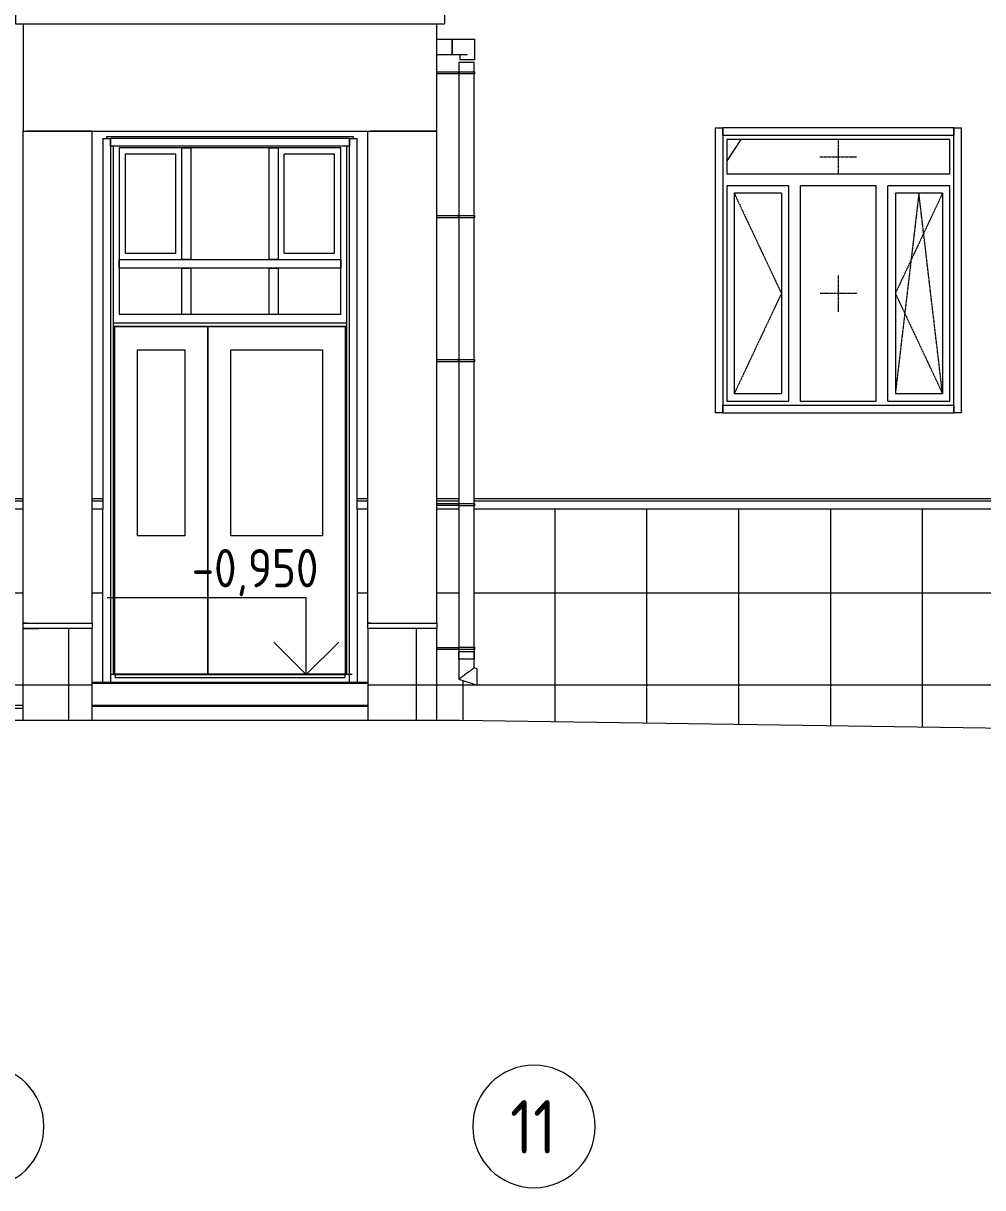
# Model space of a CAD drawing. Header units: millimetres. Extents: x -515342 to 330399, y -224905 to 507333.
# Drawn here: x 309218 to 315484, y -2235 to 5371 of the extents above; entities that cross this region are included whole.
import ezdxf

# ---------------------------------------------------------------- set-up
doc = ezdxf.new("R2010")
doc.units = ezdxf.units.MM
doc.linetypes.add('ASVP_Штриховая_ш2 п1', pattern=[3, 2, -1])
doc.layers.get('0').update_dxf_attribs({"lineweight": 0})
for name, color, linetype, lineweight in [('Аннотация', 7, 'Continuous', 0), ('Витраж', 7, 'Continuous', 0), ('Двери', 7, 'Continuous', 0), ('Лестницы', 7, 'Continuous', 0), ('Линии', 7, 'Continuous', 0), ('Обобщенные модели', 7, 'Continuous', 0), ('Ограждение', 7, 'Continuous', 0), ('Окна', 7, 'Continuous', 0), ('Окна открывание', 7, 'Continuous', 0), ('Оси', 7, 'Continuous', 0), ('Отметки', 7, 'Continuous', 0), ('Перекрытие', 7, 'Continuous', 0), ('Стены внутренние', 7, 'Continuous', 0), ('Стены наружные', 7, 'Continuous', 0), ('Стены штриховка поверхности', 7, 'Continuous', 0)]:
    doc.layers.add(name, color=color, linetype=linetype, lineweight=lineweight)
doc.styles.add('GOST Common', font='', dxfattribs={"width": 0.9, "height": 350})
doc.styles.add('GOST Common_1', font='', dxfattribs={"width": 0.9, "height": 250})
doc.styles.get('GOST Common').set_extended_font_data('GOST Common')
doc.styles.get('GOST Common_1').set_extended_font_data('GOST Common')
pattern_1 = [(0, (86315, -3150), (0, 600), []), (90, (86315, -3150), (-600, 4e-14), [])]
pattern_2 = [(236.31, (995.8, 1244.6), (-1777.9963, -3556.002), [641.067, -5769.603]), (236.31, (1031.34, 1137.9), (-1777.9963, -3556.002), [384.64, -6026.03]), (236.31, (818, 1137.9), (-1777.9963, -3556.002), [384.64, -6026.03])]

# ---------------------------------------------------------------- blocks, each defined once
blk = doc.blocks.new('Окно_ПВХ_3Створки_1Фрамуга-верх - АР_Окно_ОП_1820_h_х1570_3ст2фр-в-V4-О_АР_Эскиз_Фасад 1-12 копия 1')
at = {"layer": 'Окна'}
h = blk.add_hatch(dxfattribs=at)
h.set_pattern_fill('FP_1', color=256, style=0, pattern_type=2)
h.set_pattern_definition(pattern_2)
h.paths.add_polyline_path([(91590.2, 885), (91898.2, 885), (91898.2, 2193), (91590.2, 2193), (91590.2, 901.6)])
at = {"layer": 'Окна открывание'}
h = blk.add_hatch(dxfattribs=at)
h.set_pattern_fill('FP_1', color=256, style=0, pattern_type=2)
h.set_pattern_definition(pattern_2)
h.paths.add_polyline_path([(90489.2, 2318), (91947.2, 2318), (91947.2, 2544), (90489.2, 2544), (90489.2, 2412.7)])
h = blk.add_hatch(dxfattribs=at)
h.set_pattern_fill('FP_1', color=256, style=0, pattern_type=2)
h.set_pattern_definition(pattern_2)
h.paths.add_polyline_path([(91335.3, 836), (91465.2, 836), (91465.2, 2242), (90971.2, 2242), (90971.2, 836), (91307.4, 836)])
at = {"layer": 'Окна'}
for p, q in [((91947.2, 2544), (90489.2, 2544)), ((90489.2, 2544), (90489.2, 2318)), ((91947.2, 2318), (91947.2, 2544)), ((91947.2, 2318), (90489.2, 2318)), ((90895.2, 2242), (90489.2, 2242)), ((90489.2, 2242), (90489.2, 836)), ((90895.2, 836), (90895.2, 2242)), ((91465.2, 2242), (90971.2, 2242)), ((90971.2, 836), (90971.2, 2242)), ((91465.2, 836), (91465.2, 2242)), ((91947.2, 2242), (91541.2, 2242)), ((91541.2, 836), (91541.2, 2242)), ((91947.2, 836), (91947.2, 2242)), ((90538.2, 2193), (90538.2, 885)), ((90846.2, 2193), (90538.2, 2193)), ((90846.2, 2193), (90846.2, 885)), ((91590.2, 2193), (91590.2, 885)), ((91898.2, 2193), (91590.2, 2193)), ((91898.2, 2193), (91898.2, 885)), ((90538.2, 885), (90846.2, 885)), ((91590.2, 885), (91898.2, 885)), ((90489.2, 836), (90895.2, 836)), ((90971.2, 836), (91465.2, 836)), ((91541.2, 836), (91947.2, 836))]:
    blk.add_line(p, q, dxfattribs=at)
at = {"layer": 'Окна открывание', "linetype": 'ASVP_Штриховая_ш2 п1'}
for p, q in [((91218.2, 2318), (91218.2, 2544)), ((91098.2, 2431), (91338.2, 2431)), ((90538.2, 2193), (90846.2, 1539)), ((91744.2, 2193), (91590.2, 885)), ((91898.2, 2193), (91590.2, 1539)), ((91898.2, 885), (91744.2, 2193)), ((91218.2, 1419), (91218.2, 1659)), ((90846.2, 1539), (90538.2, 885)), ((91338.2, 1539), (91098.2, 1539)), ((91590.2, 1539), (91898.2, 885))]:
    blk.add_line(p, q, dxfattribs=at)
blk = doc.blocks.new('Прямоугольный импост - АР_Откос_Металлический_50х330 Белый Правый-9899488-О_АР_Эскиз_Фасад 1-12 копия 1')
at = {"layer": 'Витраж'}
for p, q in [((30162.6, 2570), (30162.6, 2620)), ((31672.6, 2620), (30162.6, 2620)), ((31672.6, 2620), (31672.6, 2570)), ((31672.6, 2570), (30162.6, 2570))]:
    blk.add_line(p, q, dxfattribs=at)
blk = doc.blocks.new('Прямоугольный импост - АР_Откос_Металлический_50х330 Белый Левый-9898756-О_АР_Эскиз_Фасад 1-12 копия 1')
at = {"layer": 'Витраж'}
for p, q in [((30162.6, 760), (30162.6, 810)), ((30162.6, 810), (31672.6, 810)), ((31672.6, 810), (31672.6, 760)), ((30162.6, 760), (31672.6, 760))]:
    blk.add_line(p, q, dxfattribs=at)
blk = doc.blocks.new('Прямоугольный импост - АР_Откос_Металлический_50х330 Белый Правый-9899489-О_АР_Эскиз_Фасад 1-12 копия 1')
at = {"layer": 'Витраж'}
for p, q in [((30112.6, 2620), (30162.6, 2620)), ((30112.6, 2620), (30112.6, 760)), ((30162.6, 2620), (30162.6, 760)), ((30162.6, 760), (30112.6, 760))]:
    blk.add_line(p, q, dxfattribs=at)
blk = doc.blocks.new('Прямоугольный импост - АР_Откос_Металлический_50х330 Белый Левый-9898757-О_АР_Эскиз_Фасад 1-12 копия 1')
at = {"layer": 'Витраж'}
for p, q in [((31672.6, 2620), (31722.6, 2620)), ((31672.6, 760), (31672.6, 2620)), ((31722.6, 760), (31722.6, 2620)), ((31722.6, 760), (31672.6, 760))]:
    blk.add_line(p, q, dxfattribs=at)
blk = doc.blocks.new('Прямоугольный импост - АР_Откос_Металлический_50х330 Серый Правый_Двери-10016244-О_АР_Эскиз_Фасад 1-12 копия 1')
at = {"layer": 'Витраж'}
for p, q in [((86465, 2500), (86465, 2550)), ((88025, 2550), (86465, 2550)), ((88025, 2550), (88025, 2500)), ((88025, 2500), (86465, 2500))]:
    blk.add_line(p, q, dxfattribs=at)
blk = doc.blocks.new('Прямоугольный импост - АР_Откос_Металлический_50х330 Серый Правый_Двери-10016265-О_АР_Эскиз_Фасад 1-12 копия 1')
at = {"layer": 'Витраж'}
for p, q in [((86415, 2550), (86465, 2550)), ((86415, 2550), (86415, 185.2)), ((86465, 2550), (86465, -1000))]:
    blk.add_line(p, q, dxfattribs=at)
blk = doc.blocks.new('Прямоугольный импост - АР_Откос_Металлический_50х330 Серый Левый_Двери-10016266-О_АР_Эскиз_Фасад 1-12 копия 1')
at = {"layer": 'Витраж'}
for p, q in [((88025, 2550), (88075, 2550)), ((88025, -1000), (88025, 2550)), ((88075, 185.2), (88075, 2550))]:
    blk.add_line(p, q, dxfattribs=at)
blk = doc.blocks.new('Ограждение - Ограждение-10020226-О_АР_Эскиз_Фасад 1-12 копия 1')
at = {"layer": 'Ограждение'}
for p, q in [((81911.6, 189.8), (81911.6, 200)), ((84955.1, 181.8), (81911.6, 181.8)), ((85072.7, 181.8), (85055, 181.8)), ((85072.7, 181.8), (85300.3, 200)), ((85072.7, 130), (85072.7, 181.8)), ((85895, 181.8), (85072.7, 181.8)), ((86415, 181.8), (86345, 181.8)), ((86415, 185.2), (86415, 181.8)), ((86415, 181.8), (86415, 130)), ((81911.6, 130), (81911.6, 150)), ((84955.1, 130), (81911.6, 130)), ((85072.7, 130), (85055, 130)), ((85895, 130), (85072.7, 130)), ((86415, 130), (86345, 130))]:
    blk.add_line(p, q, dxfattribs=at)
blk = doc.blocks.new('Ограждение - Ограждение-10020769-О_АР_Эскиз_Фасад 1-12 копия 1')
at = {"layer": 'Ограждение'}
for p, q in [((88075, 181.8), (88075, 185.2)), ((88075, 130), (88075, 181.8)), ((88145, 181.8), (88075, 181.8)), ((88740, 181.8), (88595, 181.8)), ((102187, 181.8), (88840, 181.8)), ((88145, 130), (88075, 130)), ((88740, 130), (88595, 130)), ((102187, 130), (88840, 130))]:
    blk.add_line(p, q, dxfattribs=at)
blk = doc.blocks.new('Дверь_Стальная_Фрамуга ГЛУХАЯ с импостами_2 полотна - АР_Дверь_Наружная_1560х3495h_коробка__О_Пр-10180382-О_АР_Эскиз_Фасад 1-12 копия 1')
at = {"layer": 'Двери'}
h = blk.add_hatch(dxfattribs=at)
h.set_pattern_fill('FP_1', color=256, style=0, pattern_type=2)
h.set_pattern_definition(pattern_2)
h.paths.add_polyline_path([(87250, -45), (87850, -45), (87850, 1170), (87250, 1170), (87250, -10)])
for p, q in [((86485, -950), (86485, 2500)), ((87969, 2489), (86521, 2489)), ((86521, 2489), (86521, 1401)), ((86930, 2489), (86990, 2489)), ((86930, 1761), (86930, 2489)), ((86990, 2489), (86990, 1761)), ((87500, 2489), (87560, 2489)), ((87500, 1761), (87500, 2489)), ((87560, 2489), (87560, 1761)), ((87969, 1401), (87969, 2489)), ((88005, 2500), (88005, -950)), ((86521, 1705), (86521, 1761)), ((86521, 1761), (87969, 1761)), ((86990, 1761), (86930, 1761)), ((87560, 1761), (87500, 1761)), ((87969, 1761), (87969, 1705)), ((87969, 1705), (86521, 1705)), ((86930, 1705), (86990, 1705)), ((86930, 1401), (86930, 1705)), ((86990, 1705), (86990, 1401)), ((87500, 1705), (87560, 1705)), ((87500, 1401), (87500, 1705)), ((87560, 1705), (87560, 1401)), ((87969, 1401), (86521, 1401)), ((86990, 1401), (86930, 1401)), ((87560, 1401), (87500, 1401)), ((88005, 1345), (86485, 1345)), ((86485, 1325), (88005, 1325)), ((87100, 1320), (86490, 1320)), ((86490, 1320), (86490, -945)), ((87100, -945), (87100, 1320)), ((88000, 1320), (87100, 1320)), ((87100, 1320), (87100, -945)), ((88000, -945), (88000, 1320)), ((86640, -45), (86640, 1170)), ((86640, 1170), (86950, 1170)), ((86950, 1170), (86950, -45)), ((87250, -45), (87250, 1170)), ((87250, 1170), (87850, 1170)), ((87850, 1170), (87850, -45)), ((86950, -45), (86640, -45)), ((87850, -45), (87250, -45)), ((86485, -950), (86465, -950)), ((86490, -945), (87100, -945)), ((87100, -945), (88000, -945)), ((88025, -950), (88005, -950))]:
    blk.add_line(p, q, dxfattribs=at)
at = {"layer": 'Окна'}
for p, q in [((86522, 2489), (86522, 1761)), ((86563, 1802), (86563, 2448)), ((86891, 2448), (86563, 2448)), ((86891, 1802), (86891, 2448)), ((87599, 1802), (87599, 2448)), ((87927, 2448), (87599, 2448)), ((87927, 1802), (87927, 2448)), ((87968, 1761), (87968, 2489)), ((86563, 1802), (86891, 1802)), ((87599, 1802), (87927, 1802))]:
    blk.add_line(p, q, dxfattribs=at)
blk = doc.blocks.new('TN_Воронка парапетная ТехноНИКОЛЬ квадратная_Тип 1 - Воронка парапетная 100х100мм ТехноНИКОЛЬ _квадратное сечение_-10228256-О_АР_Эскиз_Фасад 1-12 копия 1')
at = {"layer": 'Обобщенные модели'}
for p, q in [((15825, 3200), (15925, 3200)), ((15925, 3200), (15925, 3100)), ((15825, 3100), (15925, 3100))]:
    blk.add_line(p, q, dxfattribs=at)
blk = doc.blocks.new('TN_Отвод угловой ТехноНИКОЛЬ - Отвод угловой_ с квадратного сечения _100_100мм_ в круглое _100мм_-10082681-О_АР_Эскиз_Фасад 1-12 копия 1')
at = {"layer": 'Обобщенные модели'}
for p, q in [((60351.8, 3630), (60351.8, 3730)), ((60351.8, 3730), (60451.8, 3730)), ((60451.8, 3730), (60501.8, 3730)), ((60501.8, 3595), (60501.8, 3730)), ((60351.8, 3630), (60451.8, 3630)), ((60401.8, 3630), (60401.8, 3595)), ((60451.8, 3595), (60401.8, 3595)), ((60501.8, 3595), (60451.8, 3595))]:
    blk.add_line(p, q, dxfattribs=at)
blk = doc.blocks.new('ASVP_ОМ_Водосточная труба_На стене - Труба 100_Белая-10228105-О_АР_Эскиз_Фасад 1-12 копия 1')
at = {"layer": 'Обобщенные модели'}
for p, q in [((15970, 3050), (15970, -850)), ((15970, 3050), (16020, 3050)), ((16020, 3050), (16070, 3050)), ((16070, -850), (16070, 3050))]:
    blk.add_line(p, q, dxfattribs=at)
blk = doc.blocks.new('Влж_Водосточная труба_Хомут - Хомут-V357-О_АР_Эскиз_Фасад 1-12 копия 1')
at = {"layer": 'Обобщенные модели'}
for p, q in [((15965, -775), (15825, -775)), ((15825, -785), (15965, -785)), ((15965, -772.5), (15965, -775)), ((15965, -772.5), (16020, -772.5)), ((15965, -785), (15965, -787.5)), ((16020, -787.5), (15965, -787.5)), ((16020, -772.5), (16075, -772.5)), ((16075, -787.5), (16020, -787.5)), ((16075, -787.5), (16075, -772.5))]:
    blk.add_line(p, q, dxfattribs=at)
blk.add_open_spline([(15965, -775.1), (15965, -775), (15965, -775), (15965, -775)], degree=3, dxfattribs=at)
for points, knots in [([(15965, -775), (15965, -775), (15965, -775), (15965, -775), (15965, -775.2), (15965, -775.5), (15965.1, -776.1), (15965.1, -776.9), (15965.2, -778.2), (15965.2, -779.2), (15965.2, -780)], [0.5000435, 0.5000435, 0.5000435, 0.5000435, 0.5138889, 0.5486111, 0.5833333, 0.6527778, 0.7222222, 0.7916667, 0.8611111, 1, 1, 1, 1]), ([(15965.2, -780), (15965.2, -780.3), (15965.2, -780.9), (15965.2, -781.7), (15965.2, -782.5), (15965.1, -783.2), (15965.1, -783.8), (15965.1, -784.4), (15965, -784.7), (15965, -785), (15965, -785), (15965, -785)], [0, 0, 0, 0, 0.0555556, 0.1111111, 0.1666667, 0.2222222, 0.2777778, 0.3333333, 0.3888889, 0.4444444, 0.4999565, 0.4999565, 0.4999565, 0.4999565]), ([(15965, -785), (15965, -785), (15965, -785), (15965, -785), (15965, -784.9)], [0.49995738, 0.49995738, 0.49995738, 0.49995738, 0.51388889, 0.54861111, 0.54861111, 0.54861111, 0.54861111])]:
    blk.add_open_spline(points, degree=3, knots=knots, dxfattribs=at)
blk = doc.blocks.new('Влж_Водосточная труба_Хомут - Хомут-10228117-О_АР_Эскиз_Фасад 1-12 копия 1')
at = {"layer": 'Обобщенные модели'}
for p, q in [((15965, 165), (15825, 165)), ((15825, 155), (15965, 155)), ((15965, 167.5), (15965, 165)), ((15965, 167.5), (16020, 167.5)), ((15965, 155), (15965, 152.5)), ((16020, 152.5), (15965, 152.5)), ((16020, 167.5), (16075, 167.5)), ((16075, 152.5), (16020, 152.5)), ((16075, 152.5), (16075, 167.5))]:
    blk.add_line(p, q, dxfattribs=at)
blk.add_open_spline([(15965, 164.9), (15965, 165), (15965, 165), (15965, 165)], degree=3, dxfattribs=at)
for points, knots in [([(15965, 165), (15965, 165), (15965, 165), (15965, 165), (15965, 164.8), (15965, 164.5), (15965.1, 163.9), (15965.1, 163.1), (15965.2, 161.8), (15965.2, 160.8), (15965.2, 160)], [0.5000435, 0.5000435, 0.5000435, 0.5000435, 0.5138889, 0.5486111, 0.5833333, 0.6527778, 0.7222222, 0.7916667, 0.8611111, 1, 1, 1, 1]), ([(15965.2, 160), (15965.2, 159.7), (15965.2, 159.1), (15965.2, 158.3), (15965.2, 157.5), (15965.1, 156.8), (15965.1, 156.2), (15965.1, 155.6), (15965, 155.3), (15965, 155), (15965, 155), (15965, 155)], [0, 0, 0, 0, 0.0555556, 0.1111111, 0.1666667, 0.2222222, 0.2777778, 0.3333333, 0.3888889, 0.4444444, 0.4999565, 0.4999565, 0.4999565, 0.4999565]), ([(15965, 155), (15965, 155), (15965, 155), (15965, 155), (15965, 155.1)], [0.49995738, 0.49995738, 0.49995738, 0.49995738, 0.51388889, 0.54861111, 0.54861111, 0.54861111, 0.54861111])]:
    blk.add_open_spline(points, degree=3, knots=knots, dxfattribs=at)
blk = doc.blocks.new('ASVP_ОМ_Водосточная труба_Слив - Слив Белый-V359-О_АР_Эскиз_Фасад 1-12 копия 1')
at = {"layer": 'Обобщенные модели'}
for p, q in [((88738.1, -800), (88738.1, -850)), ((88738.1, -800), (88839.3, -800)), ((88839.8, -800), (88841.1, -800)), ((88841.1, -850), (88841.1, -800)), ((88839.3, -850), (88738.1, -850)), ((88739.6, -850), (88739.6, -980.3)), ((88839.6, -907.7), (88839.6, -850)), ((88859.6, -914.2), (88839.6, -907.7)), ((88841.1, -850), (88839.8, -850)), ((88739.6, -980.3), (88859.6, -1019.3))]:
    blk.add_line(p, q, dxfattribs=at)
at = {"layer": 'Обобщенные модели', "flags": 128}
for points in [[(88859.6, -966.7), (88859.6, -954.2), (88859.6, -942.3), (88859.6, -931.9), (88859.6, -923.5), (88859.6, -917.6), (88859.6, -914.6)], [(88859.6, -1018.9), (88859.6, -1015.9), (88859.6, -1010), (88859.6, -1001.6), (88859.6, -991.2), (88859.6, -979.3), (88859.6, -966.7)]]:
    blk.add_lwpolyline(points, dxfattribs=at)
at = {"layer": 'Обобщенные модели'}
for points, knots in [([(88839.6, -907.7), (88839.6, -907.7), (88838.4, -908.5), (88834.2, -911.6), (88829.4, -915.1), (88825, -918.2), (88820.1, -921.8), (88814.6, -925.8), (88808.8, -930.1), (88800.5, -936.1), (88794, -940.9), (88789.6, -944)], [0.5, 0.5, 0.5, 0.5, 0.5833333, 0.6666667, 0.7083333, 0.75, 0.7916667, 0.8333333, 0.875, 0.9166667, 1, 1, 1, 1]), ([(88789.6, -944), (88785.1, -947.1), (88778.7, -951.9), (88770.4, -957.9), (88764.5, -962.2), (88759.1, -966.2), (88754.1, -969.8), (88749.8, -972.9), (88744.9, -976.4), (88740.7, -979.5), (88739.6, -980.3), (88739.6, -980.3)], [0, 0, 0, 0, 0.0833333, 0.125, 0.1666667, 0.2083333, 0.25, 0.2916667, 0.3333333, 0.4166667, 0.5, 0.5, 0.5, 0.5])]:
    blk.add_open_spline(points, degree=3, knots=knots, dxfattribs=at)
blk = doc.blocks.new('Влж_Водосточная труба_Хомут - Хомут-V360-О_АР_Эскиз_Фасад 1-12 копия 1')
at = {"layer": 'Обобщенные модели'}
for p, q in [((88735, 2045), (88595, 2045)), ((88595, 2035), (88735, 2035)), ((88735, 2047.5), (88735, 2045)), ((88735, 2047.5), (88790, 2047.5)), ((88735, 2035), (88735, 2032.5)), ((88790, 2032.5), (88735, 2032.5)), ((88790, 2047.5), (88845, 2047.5)), ((88845, 2032.5), (88790, 2032.5)), ((88845, 2032.5), (88845, 2047.5))]:
    blk.add_line(p, q, dxfattribs=at)
blk.add_open_spline([(88735, 2044.9), (88735, 2045), (88735, 2045), (88735, 2045)], degree=3, dxfattribs=at)
for points, knots in [([(88735, 2045), (88735, 2045), (88735, 2045), (88735, 2045), (88735, 2044.8), (88735, 2044.5), (88735.1, 2043.9), (88735.1, 2043.1), (88735.2, 2041.8), (88735.2, 2040.8), (88735.2, 2040)], [0.5000435, 0.5000435, 0.5000435, 0.5000435, 0.5138889, 0.5486111, 0.5833333, 0.6527778, 0.7222222, 0.7916667, 0.8611111, 1, 1, 1, 1]), ([(88735.2, 2040), (88735.2, 2039.7), (88735.2, 2039.1), (88735.2, 2038.3), (88735.2, 2037.5), (88735.1, 2036.8), (88735.1, 2036.2), (88735.1, 2035.6), (88735, 2035.3), (88735, 2035), (88735, 2035), (88735, 2035)], [0, 0, 0, 0, 0.0555556, 0.1111111, 0.1666667, 0.2222222, 0.2777778, 0.3333333, 0.3888889, 0.4444444, 0.4999565, 0.4999565, 0.4999565, 0.4999565]), ([(88735, 2035), (88735, 2035), (88735, 2035), (88735, 2035), (88735, 2035.1)], [0.49995738, 0.49995738, 0.49995738, 0.49995738, 0.51388889, 0.54861111, 0.54861111, 0.54861111, 0.54861111])]:
    blk.add_open_spline(points, degree=3, knots=knots, dxfattribs=at)
blk = doc.blocks.new('СД_Люблино_Фасады_rvt-1-О_АР_Эскиз_Фасад 1-12 копия 1')
at = {"layer": 'Стены штриховка поверхности', "true_color": 0xcacaca}
h = blk.add_hatch(dxfattribs=at)
h.set_pattern_fill('FP_4', color=9, style=0, pattern_type=2)
h.set_pattern_definition([(0, (86316, -3150), (0, 600), []), (90, (86316, -3150), (-600, 4e-14), [])])
h.paths.add_polyline_path([(85125, -1150), (85895, -1150), (85895, 130), (85125, 130), (85125, -1012.6)])
h.paths.add_polyline_path([(86345, -1000), (86415, -1000), (86414.6, 130), (86345, 130), (86345, -811.1)])
h = blk.add_hatch(dxfattribs=at)
h.set_pattern_fill('FP_7', color=9, style=0, pattern_type=2)
h.set_pattern_definition([(0, (102091, -3150), (0, 600), []), (90, (102091, -3150), (-600, 4e-14), [])])
h.paths.add_polyline_path([(102141, -1450), (102141, 130), (88840, 130), (88841.1, -772.5), (88845, -772.5), (88845, -787.5), (88840, -787.5), (88840, -907.8), (88859.6, -914.6), (88859.6, -1018.9), (88739.6, -980.3), (88739.6, -850), (88738.1, -850), (88738.1, -800), (88740, -800), (88739.6, -787.5), (88736.9, -787.5), (88735.1, -784.3), (88735, -784.9), (88595, -785), (88595, -1250), (88763.1, -1250.3), (101959.6, -1447.2)])
h.paths.add_polyline_path([(88075, -1000), (88145, -1000), (88145, 130), (88075, 130), (88075, -811.1)])
h.paths.add_polyline_path([(88735.2, -780), (88736.9, -772.5), (88740, -772.2), (88740, 130), (88595, 130), (88595, -775), (88735.1, -775.7), (88735.2, -778.7)])
h = blk.add_hatch(dxfattribs=at)
h.set_pattern_fill('FP_42', color=9, style=0, pattern_type=2)
h.set_pattern_definition(pattern_1)
h.paths.add_polyline_path([(85895, -1250), (85995, -1250), (85995, -650), (85895, -650), (85895, -1214.1)])
h = blk.add_hatch(dxfattribs=at)
h.set_pattern_fill('FP_42', color=9, style=0, pattern_type=2)
h.set_pattern_definition(pattern_1)
h.paths.add_polyline_path([(86048.7, -1250), (86345, -1250), (86345, -650), (85995, -650), (85995, -1250), (86009.6, -1250)])
h = blk.add_hatch(dxfattribs=at)
h.set_pattern_fill('FP_43', color=9, style=0, pattern_type=2)
h.set_pattern_definition([(0, (87985, -3150), (0, 600), []), (90, (87985, -3150), (-600, 4e-14), [])])
h.paths.add_polyline_path([(88595, -1250), (88595, -650), (88145, -650), (88145, -1250), (88585, -1250)])
at = {"layer": 'Лестницы'}
for p, q in [((86345, -1000), (88145, -1000)), ((88145, -1010), (86345, -1010)), ((88145, -1010), (86345, -1010)), ((86345, -1150), (88145, -1150)), ((88145, -1160), (86345, -1160)), ((88145, -1160), (86345, -1160))]:
    blk.add_line(p, q, dxfattribs=at)
at = {"layer": 'Перекрытие'}
for p, q in [((85895, -615), (86345, -615)), ((85895, -650), (85895, -615)), ((86345, -650), (85895, -650)), ((86345, -615), (86345, -650)), ((88145, -615), (88595, -615)), ((88145, -650), (88145, -615)), ((88595, -650), (88145, -650)), ((88595, -615), (88595, -650))]:
    blk.add_line(p, q, dxfattribs=at)
at = {"layer": 'Стены внутренние'}
for p, q in [((85895, 3300), (85895, 2600)), ((88595, 2600), (88595, 3300)), ((85895, 2600), (88595, 2600)), ((85895, -615), (85895, 2600)), ((85895, 2600), (85915, 2600)), ((86345, 2600), (85915, 2600)), ((86345, -615), (86345, 2600)), ((88145, -615), (88145, 2600)), ((88145, 2600), (88165, 2600)), ((88595, 2600), (88165, 2600)), ((88595, -615), (88595, 2600)), ((86440, 2550), (86440, 2565)), ((86440, 2565), (88050, 2565)), ((88050, 2565), (88050, 2550)), ((85175, 200), (85895, 200)), ((86345, 200), (86415, 200)), ((88075, 200), (88145, 200)), ((88595, 200), (88740, 200)), ((88840, 200), (102105, 200)), ((86415, -1000), (86415, 130)), ((88075, 130), (88075, -1000)), ((85915, -615), (85895, -615)), ((85895, -1250), (85895, -650)), ((85895, -650), (85995, -650)), ((85915, -615), (86345, -615)), ((86345, -650), (85995, -650)), ((86345, -1250), (86345, -650)), ((88165, -615), (88145, -615)), ((88595, -650), (88145, -650)), ((88145, -650), (88145, -1250)), ((88165, -615), (88595, -615)), ((88595, -1250), (88595, -650)), ((85760, -1150), (85895, -1150))]:
    blk.add_line(p, q, dxfattribs=at)
at = {"layer": 'Стены наружные'}
blk.add_line((85760, -1170), (85895, -1170), dxfattribs=at)
at = {"layer": 'Витраж', "lineweight": 9}
for name, p in [('Прямоугольный импост - АР_Откос_Металлический_50х330 Белый Правый-9899489-О_АР_Эскиз_Фасад 1-12 копия 1', (60300.6, 0)), ('Прямоугольный импост - АР_Откос_Металлический_50х330 Белый Правый-9899488-О_АР_Эскиз_Фасад 1-12 копия 1', (60300.6, 0)), ('Прямоугольный импост - АР_Откос_Металлический_50х330 Белый Левый-9898757-О_АР_Эскиз_Фасад 1-12 копия 1', (60300.6, 0)), ('Прямоугольный импост - АР_Откос_Металлический_50х330 Серый Правый_Двери-10016265-О_АР_Эскиз_Фасад 1-12 копия 1', (0, 0)), ('Прямоугольный импост - АР_Откос_Металлический_50х330 Серый Правый_Двери-10016244-О_АР_Эскиз_Фасад 1-12 копия 1', (0, 0)), ('Прямоугольный импост - АР_Откос_Металлический_50х330 Серый Левый_Двери-10016266-О_АР_Эскиз_Фасад 1-12 копия 1', (0, 0)), ('Прямоугольный импост - АР_Откос_Металлический_50х330 Белый Левый-9898756-О_АР_Эскиз_Фасад 1-12 копия 1', (60300.6, 0))]:
    blk.add_blockref(name, p, dxfattribs=at)
at = {"layer": 'Двери', "lineweight": 9}
blk.add_blockref('Дверь_Стальная_Фрамуга ГЛУХАЯ с импостами_2 полотна - АР_Дверь_Наружная_1560х3495h_коробка__О_Пр-10180382-О_АР_Эскиз_Фасад 1-12 копия 1', (0, 0), dxfattribs=at)
at = {"layer": 'Обобщенные модели', "lineweight": 9}
for name, p in [('TN_Воронка парапетная ТехноНИКОЛЬ квадратная_Тип 1 - Воронка парапетная 100х100мм ТехноНИКОЛЬ _квадратное сечение_-10228256-О_АР_Эскиз_Фасад 1-12 копия 1', (72770, 0)), ('TN_Отвод угловой ТехноНИКОЛЬ - Отвод угловой_ с квадратного сечения _100_100мм_ в круглое _100мм_-10082681-О_АР_Эскиз_Фасад 1-12 копия 1', (28343.2, -530)), ('ASVP_ОМ_Водосточная труба_На стене - Труба 100_Белая-10228105-О_АР_Эскиз_Фасад 1-12 копия 1', (72770, 0)), ('Влж_Водосточная труба_Хомут - Хомут-V357-О_АР_Эскиз_Фасад 1-12 копия 1', (72770, 3760)), ('Влж_Водосточная труба_Хомут - Хомут-V360-О_АР_Эскиз_Фасад 1-12 копия 1', (0, 0)), ('Влж_Водосточная труба_Хомут - Хомут-V357-О_АР_Эскиз_Фасад 1-12 копия 1', (72770, 1880)), ('Влж_Водосточная труба_Хомут - Хомут-V357-О_АР_Эскиз_Фасад 1-12 копия 1', (72770, 940)), ('Влж_Водосточная труба_Хомут - Хомут-10228117-О_АР_Эскиз_Фасад 1-12 копия 1', (72770, -940)), ('ASVP_ОМ_Водосточная труба_Слив - Слив Белый-V359-О_АР_Эскиз_Фасад 1-12 копия 1', (0, 0))]:
    blk.add_blockref(name, p, dxfattribs=at)
at = {"layer": 'Ограждение', "lineweight": 9}
for name in ['Ограждение - Ограждение-10020226-О_АР_Эскиз_Фасад 1-12 копия 1', 'Ограждение - Ограждение-10020769-О_АР_Эскиз_Фасад 1-12 копия 1']:
    blk.add_blockref(name, (0, 0), dxfattribs=at)
at = {"layer": 'Окна', "lineweight": 9}
blk.add_blockref('Окно_ПВХ_3Створки_1Фрамуга-верх - АР_Окно_ОП_1820_h_х1570_3ст2фр-в-V4-О_АР_Эскиз_Фасад 1-12 копия 1', (0, 0), dxfattribs=at)
blk = doc.blocks.new('Грязезащита_Решетка - АР_Грязезащитная решетка_1500х500х23-10546506-О_АР_Эскиз_Фасад 1-12 копия 1')
at = {"layer": 'Обобщенные модели'}
for p, q in [((88004, -949), (86486, -949)), ((86486, -949), (86486, -950)), ((86486, -950), (88004, -950)), ((86495, -950), (86495, -970)), ((86495, -970), (87995, -970)), ((86500, -949), (86500, -946)), ((86500, -946), (87990, -946)), ((87990, -946), (87990, -949)), ((87995, -950), (87995, -970)), ((88004, -949), (88004, -950))]:
    blk.add_line(p, q, dxfattribs=at)
blk = doc.blocks.new('Ограждение - Ограждение-10610206-О_АР_Эскиз_Фасад 1-12 копия 1')
at = {"layer": 'Ограждение'}
for p, q in [((88645, 3400), (85845, 3400)), ((85845, 3400), (85845, 3300)), ((88645, 3400), (88645, 3300)), ((85845, 3300), (88645, 3300))]:
    blk.add_line(p, q, dxfattribs=at)
blk = doc.blocks.new('Ось сетки - Круг_Ø8 мм-6577-О_АР_Эскиз_Фасад 1-12 копия 1')
at = {"layer": 'Оси'}
for start, end in [(360, 180), (180, 360)]:
    blk.add_arc((0, -3902.6), 400, start, end, dxfattribs=at)
blk = doc.blocks.new('Высотные отметки - Стрелка вверх-5091-О_АР_Эскиз_Фасад 1-12 копия 1')
at = {"layer": 'Аннотация'}
for p, q in [((-3130.3, 3900), (-4430.3, 3900)), ((-3130.3, 3400), (-3130.3, 3900)), ((-3130.3, 3400), (-3342.4, 3612.1)), ((-3130.3, 3400), (-2918.2, 3612.1)), ((-2830.3, 3400), (-3430.3, 3400))]:
    blk.add_line(p, q, dxfattribs=at)

msp = doc.modelspace()

# ---------------------------------------------------------------- linework, layer by layer
at = {"layer": 'Линии'}
for p, q in [((312067.6391, 817.7355), (283597.3997, 817.7355)), ((325467.3997, 617.7355), (312067.6391, 817.7355))]:
    msp.add_line(p, q, dxfattribs=at)
at = {"layer": 'Отметки'}
msp.add_line((311107.8845, 1117.7355), (311066.4821, 1117.7355), dxfattribs=at)

# ---------------------------------------------------------------- block references
msp.add_blockref('СД_Люблино_Фасады_rvt-1-О_АР_Эскиз_Фасад 1-12 копия 1', (223323.3997, 2067.7355))
at = {"layer": 'Обобщенные модели'}
msp.add_blockref('Грязезащита_Решетка - АР_Грязезащитная решетка_1500х500х23-10546506-О_АР_Эскиз_Фасад 1-12 копия 1', (223323.3997, 2067.7355), dxfattribs=at)
at = {"layer": 'Ограждение'}
msp.add_blockref('Ограждение - Ограждение-10610206-О_АР_Эскиз_Фасад 1-12 копия 1', (223323.3997, 2067.7355), dxfattribs=at)
at = {"layer": 'Оси'}
for p in [(308953.3997, 2067.7355), (312553.3997, 2067.7355)]:
    msp.add_blockref('Ось сетки - Круг_Ø8 мм-6577-О_АР_Эскиз_Фасад 1-12 копия 1', p, dxfattribs=at)
at = {"layer": 'Отметки'}
msp.add_blockref('Высотные отметки - Стрелка вверх-5091-О_АР_Эскиз_Фасад 1-12 копия 1', (314196.7903, -2282.2645), dxfattribs=at)

# ---------------------------------------------------------------- texts
at = {"layer": 'Оси', "insert": (312397.769, -1662.3053), "char_height": 350, "width": 375.18975, "attachment_point": 1, "style": 'GOST Common'}
msp.add_mtext('11', dxfattribs=at)
at = {"layer": 'Отметки', "insert": (310318.4155, 1937.0527), "char_height": 250, "width": 1028.822569, "attachment_point": 1, "line_spacing_factor": 1.022761, "style": 'GOST Common_1'}
msp.add_mtext('-0,950', dxfattribs=at)

doc.saveas('drawing.dxf')
